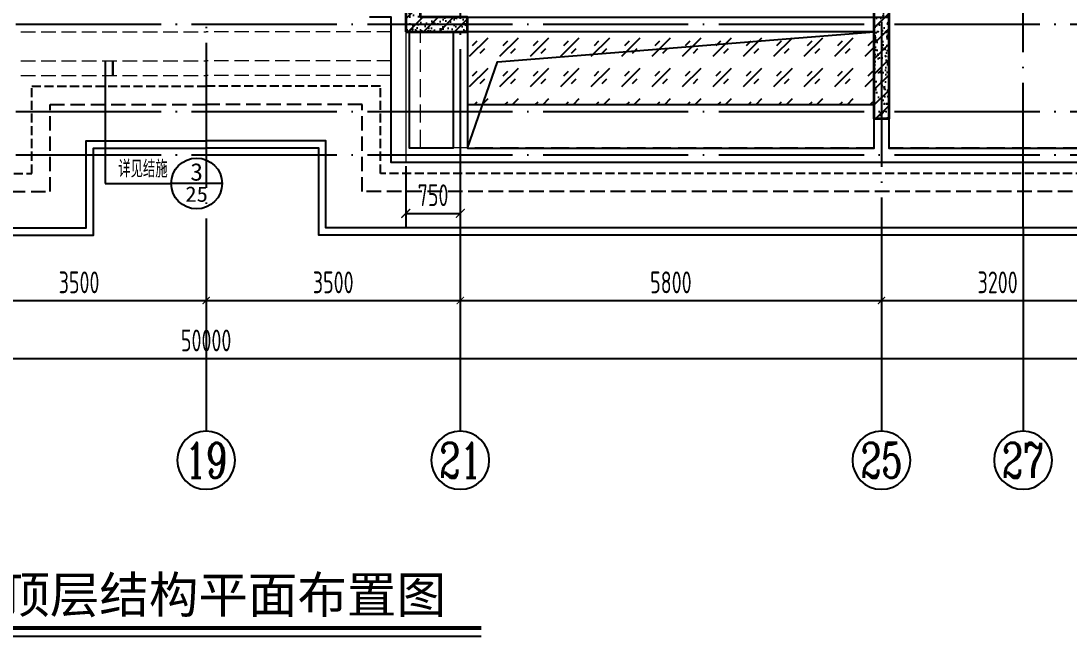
# Model space of a CAD drawing. Extents: x -1058961 to 23600, y -449123 to 2751847.
# Drawn here: x -310597 to -296164, y -400086 to -391615 of the extents above; entities that cross this region are included whole.
import ezdxf
from ezdxf.enums import TextEntityAlignment as Align

# ---------------------------------------------------------------- set-up
doc = ezdxf.new("R2010")
doc.units = 0
doc.header["$LTSCALE"] = 1000
for name, pattern in [('#P_--_20B1_001_t3$0$DASH', [0.35, 0.25, -0.1]), ('__DASH', [0.35, 0.25, -0.1]), ('DASH', [0.35, 0.25, -0.1]), ('DOTE', [2.42, 2, -0.2, 0.02, -0.2])]:
    doc.linetypes.add(name, pattern=pattern)
doc.layers.get('0').update_dxf_attribs({"linetype": 'CONTINUOUS'})
doc.layers.get('DEFPOINTS').update_dxf_attribs({"linetype": 'CONTINUOUS'})
for name, color, linetype in [('A-AXIS', 1, 'CONTINUOUS'), ('A-DOTE', 10, 'DOTE'), ('AXIS_NUM', 7, 'CONTINUOUS'), ('DIM_IDEN', 67, 'CONTINUOUS'), ('PUB_TEXT', 2, 'CONTINUOUS'), ('ROOF', 183, 'CONTINUOUS'), ('S-B板填充', 251, 'CONTINUOUS'), ('S-B板边线', 2, 'CONTINUOUS'), ('S-D洞口', 4, 'CONTINUOUS'), ('S-L主梁线', 4, 'DASH'), ('S-Q墙填充', 252, 'CONTINUOUS'), ('S-Q墙实线', 6, 'CONTINUOUS'), ('S-Q墙标注', 3, 'CONTINUOUS'), ('S-Y一般标注', 3, 'CONTINUOUS'), ('S-引出线', 40, 'CONTINUOUS'), ('S-文字', 7, 'CONTINUOUS'), ('看线', 251, 'CONTINUOUS')]:
    doc.layers.add(name, color=color, linetype=linetype)
doc.layers.add('平面-看线', color=45, linetype='CONTINUOUS', lineweight=15)
doc.styles.add('-宋体', font='', dxfattribs={"width": 0.7, "height": 300, "bigfont": '宋体.TTF'})
doc.styles.add('_TCH_AXIS', font='COMPLEX', dxfattribs={"bigfont": 'GBCBIG'})
doc.styles.add('_TCH_LABEL', font='simhei.ttf')
doc.styles.add('TSSD_Axis', font='complex.shx', dxfattribs={"width": 0.7, "bigfont": 'hztxt.shx'})
doc.styles.add('TSSD_DIMENSION', font='Tssdeng.shx', dxfattribs={"width": 0.7, "bigfont": 'tssdchn.shx'})
doc.styles.add('TSSD_REIN', font='tssdeng.shx', dxfattribs={"width": 0.7, "height": 300, "bigfont": 'tssdchn.shx'})
doc.styles.add('结构文字', font='zstxt.shx', dxfattribs={"width": 0.7, "bigfont": 'zshz.shx'})
doc.styles.get('-宋体').set_extended_font_data('SimSun')
doc.dimstyles.new('STRUCK', dxfattribs={"dimtxt": 400, "dimasz": 121, "dimexe": 200, "dimexo": 150, "dimgap": 115, "dimtad": 1, "dimdec": 0, "dimdsep": 46, "dimtxsty": '结构文字', "dimblk": 'ARCHTICK', "dimcen": 400, "dimclrd": 3, "dimclre": 3, "dimclrt": 7, "dimadec": 0, "dimazin": 0, "dimtfac": 1, "dimtdec": 0, "dimtix": 1, "dimtmove": 2, "dimatfit": 3, "dimldrblk": '_DIMX', "dimfxl": 0, "dimtolj": 1, "dimtzin": 0, "dimarcsym": 0})
doc.dimstyles.new('TSSD_100_100', dxfattribs={"dimtxt": 300, "dimasz": 100, "dimexe": 100, "dimexo": 250, "dimgap": 100, "dimtad": 1, "dimdec": 0, "dimzin": 0, "dimdsep": 46, "dimtxsty": 'TSSD_DIMENSION', "dimblk": 'ARCHTICK', "dimcen": 0, "dimdle": 100, "dimclrt": 7, "dimadec": 0, "dimazin": 0, "dimtfac": 1, "dimtdec": 0, "dimtix": 1, "dimtmove": 2, "dimatfit": 3, "dimldrblk": 'ARCHTICK', "dimfxl": 0, "dimtolj": 1, "dimtzin": 0, "dimarcsym": 0})
pattern_1 = [(50, (79242.38, 113232.59), (215.17805, -18.82564), [22.5, -247.5]), (355, (79242.38, 113232.6), (-41.6254, 225.6576), [18, -198]), (100.4514, (79260.31, 113231.02), (173.5528, 206.8319), [19.12206, -210.3426]), (46.1842, (79242.38, 113292.6), (320.1723, -49.6557), [33.75, -371.25]), (96.6356, (79269.06, 113288.45), (280.3988, 292.2354), [28.683, -315.5139]), (351.1842, (79242.38, 113292.6), (280.3986, 292.2356), [27, -297]), (21, (79272.38, 113277.59), (179.0721, -120.78567), [22.5, -247.5]), (326, (79272.38, 113277.6), (72.9946, 217.545), [18, -198]), (71.4514, (79287.3, 113267.52), (252.0668, 96.75915), [19.12206, -210.3426]), (37.5, (79242.38, 113232.59), (3.64796, 99.86816), [0, -195.6, 0, -201, 0, -198.75]), (7.5, (79242.38, 113232.59), (78.92086, 118.32351), [0, -114.6, 0, -191.1, 0, -75.75]), (327.5, (79175.48, 113232.59), (160.14673, -6.76646), [0, -75, 0, -234, 0, -310.5]), (317.5, (79145.48, 113232.59), (174.95585, 30.0315), [0, -97.5, 0, -155.4, 0, -220.5]), (45, (79242.38, 113232.59), (-106.066, 106.066), [])]

# ---------------------------------------------------------------- blocks, each defined once
blk = doc.blocks.new('_ArchTick')
at = {"color": 0, "linetype": 'ByBlock', "const_width": 0.15}
blk.add_lwpolyline([(-0.5, -0.5), (0.5, 0.5)], dxfattribs=at)
blk = doc.blocks.new('*D1102')
at = {"layer": 'DEFPOINTS', "color": 0}
for p in [(26100, 3600), (29600, 3600), (29600, 2600)]:
    blk.add_point(p, dxfattribs=at)
at = {"layer": 'S-Y一般标注', "color": 0, "lineweight": -2}
for p, q in [((26100, 3350), (26100, 2500)), ((29600, 3350), (29600, 2500)), ((26000, 2600), (29700, 2600))]:
    blk.add_line(p, q, dxfattribs=at)
at = {"layer": 'S-Y一般标注', "color": 0, "lineweight": -2, "xscale": 100, "yscale": 100, "zscale": 100, "rotation": 180}
blk.add_blockref('_ArchTick', (26100, 2600), dxfattribs=at)
at = {"layer": 'S-Y一般标注', "color": 0, "lineweight": -2, "xscale": 100, "yscale": 100, "zscale": 100}
blk.add_blockref('_ArchTick', (29600, 2600), dxfattribs=at)
at = {"layer": 'S-Y一般标注', "color": 7, "insert": (27850, 2850), "char_height": 300, "attachment_point": 5, "style": 'TSSD_DIMENSION'}
blk.add_mtext('\\A1;3500', dxfattribs=at)
blk = doc.blocks.new('ts_axno')
at = {"color": 0, "linetype": 'ByBlock', "lineweight": -2}
blk.add_circle((0, 0), 0.5, dxfattribs=at)
at = {"color": 0, "linetype": 'ByBlock', "lineweight": -2, "style": 'TSSD_Axis', "width": 0.7}
blk.add_attdef('A', text='', height=0.6, dxfattribs=at).set_placement((0, 0), align=Align.MIDDLE_CENTER)
blk = doc.blocks.new('*D1103')
at = {"layer": 'DEFPOINTS', "color": 0}
for p in [(33100, 3600), (38900, 3600), (38900, 2600)]:
    blk.add_point(p, dxfattribs=at)
at = {"layer": 'S-Y一般标注', "color": 0, "lineweight": -2}
for p, q in [((33100, 3350), (33100, 2500)), ((38900, 3350), (38900, 2500)), ((33000, 2600), (39000, 2600))]:
    blk.add_line(p, q, dxfattribs=at)
at = {"layer": 'S-Y一般标注', "color": 0, "lineweight": -2, "xscale": 100, "yscale": 100, "zscale": 100, "rotation": 180}
blk.add_blockref('_ArchTick', (33100, 2600), dxfattribs=at)
at = {"layer": 'S-Y一般标注', "color": 0, "lineweight": -2, "xscale": 100, "yscale": 100, "zscale": 100}
blk.add_blockref('_ArchTick', (38900, 2600), dxfattribs=at)
at = {"layer": 'S-Y一般标注', "color": 7, "insert": (36000, 2850), "char_height": 300, "attachment_point": 5, "style": 'TSSD_DIMENSION'}
blk.add_mtext('\\A1;5800', dxfattribs=at)
blk = doc.blocks.new('*D1107')
at = {"layer": 'DEFPOINTS', "color": 0}
for p in [(4600, 3600), (54600, 3600), (54600, 1800)]:
    blk.add_point(p, dxfattribs=at)
at = {"layer": 'S-Y一般标注', "color": 0, "lineweight": -2}
for p, q in [((4600, 3350), (4600, 1700)), ((54600, 3350), (54600, 1700)), ((4500, 1800), (54700, 1800))]:
    blk.add_line(p, q, dxfattribs=at)
at = {"layer": 'S-Y一般标注', "color": 0, "lineweight": -2, "xscale": 100, "yscale": 100, "zscale": 100, "rotation": 180}
blk.add_blockref('_ArchTick', (4600, 1800), dxfattribs=at)
at = {"layer": 'S-Y一般标注', "color": 0, "lineweight": -2, "xscale": 100, "yscale": 100, "zscale": 100}
blk.add_blockref('_ArchTick', (54600, 1800), dxfattribs=at)
at = {"layer": 'S-Y一般标注', "color": 7, "insert": (29600, 2050), "char_height": 300, "attachment_point": 5, "style": 'TSSD_DIMENSION'}
blk.add_mtext('\\A1;50000', dxfattribs=at)
blk = doc.blocks.new('*D1110')
at = {"layer": 'DEFPOINTS', "color": 0}
for p in [(29600, 3600), (33100, 3600), (33100, 2600)]:
    blk.add_point(p, dxfattribs=at)
at = {"layer": 'S-Y一般标注', "color": 0, "lineweight": -2}
for p, q in [((29600, 3350), (29600, 2500)), ((33100, 3350), (33100, 2500)), ((29500, 2600), (33200, 2600))]:
    blk.add_line(p, q, dxfattribs=at)
at = {"layer": 'S-Y一般标注', "color": 0, "lineweight": -2, "xscale": 100, "yscale": 100, "zscale": 100, "rotation": 180}
blk.add_blockref('_ArchTick', (29600, 2600), dxfattribs=at)
at = {"layer": 'S-Y一般标注', "color": 0, "lineweight": -2, "xscale": 100, "yscale": 100, "zscale": 100}
blk.add_blockref('_ArchTick', (33100, 2600), dxfattribs=at)
at = {"layer": 'S-Y一般标注', "color": 7, "insert": (31350, 2850), "char_height": 300, "attachment_point": 5, "style": 'TSSD_DIMENSION'}
blk.add_mtext('\\A1;3500', dxfattribs=at)
blk = doc.blocks.new('*D1111')
at = {"layer": 'DEFPOINTS', "color": 0}
for p in [(38900, 3600), (42100, 3600), (42100, 2600)]:
    blk.add_point(p, dxfattribs=at)
at = {"layer": 'S-Y一般标注', "color": 0, "lineweight": -2}
for p, q in [((38900, 3350), (38900, 2500)), ((42100, 3350), (42100, 2500)), ((38800, 2600), (42200, 2600))]:
    blk.add_line(p, q, dxfattribs=at)
at = {"layer": 'S-Y一般标注', "color": 0, "lineweight": -2, "xscale": 100, "yscale": 100, "zscale": 100, "rotation": 180}
blk.add_blockref('_ArchTick', (38900, 2600), dxfattribs=at)
at = {"layer": 'S-Y一般标注', "color": 0, "lineweight": -2, "xscale": 100, "yscale": 100, "zscale": 100}
blk.add_blockref('_ArchTick', (42100, 2600), dxfattribs=at)
at = {"layer": 'S-Y一般标注', "color": 7, "insert": (40500, 2850), "char_height": 300, "attachment_point": 5, "style": 'TSSD_DIMENSION'}
blk.add_mtext('\\A1;3200', dxfattribs=at)
blk = doc.blocks.new('20210731.05472099')
at = {"layer": 'ROOF', "ltscale": 0.8}
for points in [[(38050, 12100), (38050, 13550), (33850, 13550), (33850, 12100), (34650, 12100), (34650, 9500), (32650, 9500), (32650, 10100), (28250, 10100), (28250, 7300), (26400, 7300), (26400, 3000), (32850, 3000), (32850, 1200), (39050, 1200), (39050, 3000), (44850, 3000), (44850, 7300), (43650, 7300), (43650, 10100), (42050, 10100), (42050, 7300), (37300, 7300)], [(1850, 8500), (0, 8500), (0, 4000), (0, 4000), (0, 0), (21900, 0), (21900, 1200), (23450, 1200)], [(3050, 8400), (100, 8400), (100, 100), (21800, 100), (21800, 1300), (23450, 1300)], [(45050, 8500), (46900, 8500), (46900, 4000), (46900, 4000), (46900, 0), (25000, 0), (25000, 1200), (23450, 1200)], [(43850, 8400), (46800, 8400), (46800, 100), (25100, 100), (25100, 1300), (23450, 1300)], [(45050, 1000), (26000, 1000), (26000, 3000), (25700, 3000)]]:
    blk.add_lwpolyline(points, dxfattribs=at)
at = {"layer": 'ROOF', "linetype": '__DASH', "ltscale": 0.8}
for points in [[(3050, 7900), (600, 7900), (600, 600), (21300, 600), (21300, 1800), (23450, 1800)], [(43850, 7900), (46300, 7900), (46300, 600), (25600, 600), (25600, 1800), (23450, 1800)]]:
    blk.add_lwpolyline(points, dxfattribs=at)
at = {"layer": 'ROOF', "ltscale": 0.8}
for points in [[(26250, 2800), (26850, 2800), (26850, 1200), (26250, 1200)], [(32650, 1200), (32650, 2800), (27050, 2800), (27050, 1200)]]:
    blk.add_lwpolyline(points, close=True, dxfattribs=at)
at = {"layer": '平面-看线', "linetype": 'DASH', "ltscale": 0.8}
for p, q in [((20900, 2800), (23450, 2800)), ((26000, 2800), (23450, 2800)), ((20900, 2400), (23450, 2400)), ((26000, 2400), (23450, 2400)), ((20900, 2200), (23450, 2200)), ((26000, 2200), (23450, 2200))]:
    blk.add_line(p, q, dxfattribs=at)
at = {"layer": '看线', "color": 202, "linetype": '#P_--_20B1_001_t3$0$DASH', "ltscale": 0.5}
for points in [[(1850, 3150), (850, 3150), (850, 850), (21050, 850), (21050, 2050), (23450, 2050)], [(45050, 3150), (46050, 3150), (46050, 850), (25850, 850), (25850, 2050), (23450, 2050)]]:
    blk.add_lwpolyline(points, dxfattribs=at)
blk = doc.blocks.new('20210807.15294921')
at = {"layer": 'S-Q墙填充'}
h = blk.add_hatch(dxfattribs=at)
h.set_pattern_fill('ARMORED', color=252, scale=30, style=0)
h.set_pattern_definition(pattern_1)
h.paths.add_polyline_path([(86066, 58640), (86916, 58640), (86916, 58840), (86266, 58840), (86266, 59240), (86066, 59240)])
h = blk.add_hatch(dxfattribs=at)
h.set_pattern_fill('ARMORED', color=252, scale=30, style=0)
h.set_pattern_definition(pattern_1)
edge = h.paths.add_edge_path()
edge.add_line((92716, 59090), (92716, 57440))
edge.add_line((92716, 57440), (92516, 57440))
edge.add_line((92516, 57440), (92516, 59090))
at = {"layer": 'S-L主梁线', "linetype": 'ByBlock', "lineweight": 18}
for p, q in [((86066, 58640), (86066, 58140)), ((86066, 58140), (86066, 56840)), ((86066, 56840), (92616, 56840)), ((92616, 56840), (95816, 56840))]:
    blk.add_line(p, q, dxfattribs=at)
at = {"layer": 'S-L主梁线', "linetype": '__DASH', "lineweight": 18}
for p, q in [((86266, 58140), (86266, 58640)), ((86716, 58640), (86716, 57040)), ((86916, 58640), (92516, 58640)), ((86916, 57040), (86916, 58640)), ((86266, 57040), (86266, 58140)), ((92516, 57440), (92516, 57040)), ((92716, 57040), (92716, 57440)), ((92516, 57040), (86266, 57040)), ((95716, 57040), (92716, 57040))]:
    blk.add_line(p, q, dxfattribs=at)
at = {"layer": 'S-Q墙实线', "lineweight": 35}
blk.add_lwpolyline([(86066, 58640), (86916, 58640), (86916, 58840), (86266, 58840), (86266, 59240), (86066, 59240)], close=True, dxfattribs=at)
for points in [[(92516, 58740), (92516, 59090), (92716, 59090), (92716, 58740)], [(92716, 58740), (92716, 57440), (92516, 57440), (92516, 58740)]]:
    blk.add_lwpolyline(points, dxfattribs=at)
blk = doc.blocks.new('*D2866')
at = {"layer": 'DEFPOINTS', "color": 0}
for p in [(-305297, -393465), (-304547, -393465), (-304547, -394265)]:
    blk.add_point(p, dxfattribs=at)
at = {"layer": 'S-Q墙标注', "color": 3, "lineweight": -2}
for p, q in [((-305297, -393615), (-305297, -394465)), ((-304547, -393615), (-304547, -394465)), ((-305297, -394265), (-304547, -394265))]:
    blk.add_line(p, q, dxfattribs=at)
at = {"layer": 'S-Q墙标注', "color": 3, "lineweight": -2, "xscale": 121, "yscale": 121, "zscale": 121, "rotation": 180}
blk.add_blockref('_ArchTick', (-305297, -394265), dxfattribs=at)
at = {"layer": 'S-Q墙标注', "color": 3, "lineweight": -2, "xscale": 121, "yscale": 121, "zscale": 121}
blk.add_blockref('_ArchTick', (-304547, -394265), dxfattribs=at)
at = {"layer": 'S-Q墙标注', "color": 7, "insert": (-304922, -394015), "char_height": 300, "attachment_point": 5, "style": 'TSSD_REIN'}
blk.add_mtext('\\A1;750', dxfattribs=at)
blk = doc.blocks.new('_DIMX')
blk.add_line((-150, 0), (150, 0))
at = {"const_width": 50}
blk.add_lwpolyline([(-70, -70), (70, 70)], dxfattribs=at)
blk = doc.blocks.new('20210811.10013268')
at = {"layer": 'DIM_IDEN'}
for p, q in [((23663, 3805), (23663, 2116)), ((23663, 2116), (24572, 2116)), ((25272, 2116), (24572, 2116))]:
    blk.add_line(p, q, dxfattribs=at)
at = {"layer": 'DIM_IDEN', "const_width": 35}
blk.add_lwpolyline([(23768, 3805), (23768, 3605)], dxfattribs=at)
at = {"layer": 'DIM_IDEN'}
blk.add_circle((24922, 2116), 350, dxfattribs=at)
at = {"layer": 'PUB_TEXT', "style": '_TCH_AXIS'}
blk.add_text('详见结施', height=236.3, dxfattribs=at).set_placement((23843, 2199))
at = {"layer": 'PUB_TEXT', "style": '_TCH_LABEL'}
for s, height, width, p, p2 in [('3', 242, 1.00565, (24835, 2155), (25010, 2155)), ('25', 211.6, 1.022989, (24766, 1864), (25078, 1864))]:
    blk.add_text(s, height=height, dxfattribs=dict(at, width=width)).set_placement(p, p2, align=Align.FIT)
blk = doc.blocks.new('20210726.16395156')
at = {"layer": 'A-AXIS'}
for p, q in [((29600, 3600), (29600, 800)), ((33100, 3600), (33100, 800)), ((38900, 3600.1), (38900, 800.1)), ((40850, 3600.2), (40850, 800.2))]:
    blk.add_line(p, q, dxfattribs=at)
at = {"layer": 'A-DOTE'}
for p, q in [((29600, 18249.9), (29600, 3600)), ((38900.2, 13700), (38900, 3600)), ((40850, 3600.2), (40850, 11500)), ((33100, 10900), (33100, 3600)), ((55600, 6400), (3600, 6400)), ((55600, 5200), (3600, 5200)), ((55600, 4600), (3600, 4600))]:
    blk.add_line(p, q, dxfattribs=at)
at = {"layer": 'A-AXIS'}
ref = blk.add_blockref('ts_axno', (29600, 400), dxfattribs=dict(at, xscale=-800, yscale=800, zscale=800, rotation=180))
ref.add_attrib('13', '19', dxfattribs={"layer": 'AXIS_NUM', "height": 480, "style": 'TSSD_Axis', "width": 0.7}).set_placement((29600, 400), align=Align.MIDDLE_CENTER)
ref = blk.add_blockref('ts_axno', (33100, 400), dxfattribs=dict(at, xscale=-800, yscale=800, zscale=800, rotation=180))
ref.add_attrib('13', '21', dxfattribs={"layer": 'AXIS_NUM', "height": 480, "style": 'TSSD_Axis', "width": 0.7}).set_placement((33100, 400), align=Align.MIDDLE_CENTER)
ref = blk.add_blockref('ts_axno', (38900, 400.1), dxfattribs=dict(at, xscale=-800, yscale=800, zscale=800, rotation=180))
ref.add_attrib('17', '25', dxfattribs={"layer": 'AXIS_NUM', "height": 480, "style": 'TSSD_Axis', "width": 0.7}).set_placement((38900, 400.1), align=Align.MIDDLE_CENTER)
ref = blk.add_blockref('ts_axno', (40850, 400.2), dxfattribs=dict(at, xscale=-800, yscale=800, zscale=800, rotation=180))
ref.add_attrib('5', '27', dxfattribs={"layer": 'AXIS_NUM', "height": 480, "style": 'TSSD_Axis', "width": 0.7}).set_placement((40850, 400.2), align=Align.MIDDLE_CENTER)
at = {"layer": 'S-Y一般标注'}
for base, p1, p2, picture, middle in [((54600, 1800), (4600, 3600), (54600, 3600), '*D1107', (29600, 2050)), ((29600, 2600), (26100, 3600), (29600, 3600), '*D1102', (27850, 2850)), ((33100, 2600), (29600, 3600), (33100, 3600), '*D1110', (31350, 2850)), ((38900, 2600.1), (33100, 3600), (38900, 3600.1), '*D1103', (36000, 2850.1)), ((42100, 2600.1), (38900, 3600.1), (42100, 3600.1), '*D1111', (40500, 2850.1))]:
    dim = blk.add_linear_dim(base=base, p1=p1, p2=p2, dimstyle='TSSD_100_100', dxfattribs=at)
    dim.commit()
    dim.dimension.update_dxf_attribs({"geometry": picture, "text_midpoint": middle})

msp = doc.modelspace()

# ---------------------------------------------------------------- hatches: boundary and pattern name
at = {"layer": 'S-B板填充'}
h = msp.add_hatch(dxfattribs=at)
h.set_pattern_fill('GLASS', color=252, scale=30, style=0)
h.set_pattern_definition([(45, (-133426.52, -358573.04), (3e-14, 419.1008), [360, -232.698]), (45, (-133278.03, -358530.6), (3e-14, 419.1008), [90, -502.698]), (45, (-133384.1, -358424.55), (3e-14, 419.1008), [90, -502.698])])
h.paths.add_polyline_path([(-304446.87, -391765.19), (-298846.82, -391765.19), (-298846.82, -392765.31), (-304446.87, -392765.31)])

# ---------------------------------------------------------------- linework, layer by layer
at = {"layer": 'S-B板边线'}
msp.add_lwpolyline([(-304446.84, -392765.31), (-298846.84, -392765.31)], dxfattribs=at)
at = {"layer": 'S-D洞口', "color": 5}
msp.add_lwpolyline([(-304446.84, -393365.02), (-298846.78, -393365.02), (-298846.78, -391765.19), (-304446.84, -391765.19), (-304446.84, -393365.02), (-304032.06, -392179.97), (-298846.78, -391765.19)], dxfattribs=at)
at = {"layer": 'S-引出线', "color": 3, "const_width": 56}
msp.add_lwpolyline([(-311835.43, -399974.1), (-304258.25, -399974.1)], dxfattribs=at)
at = {"layer": 'S-引出线', "color": 3}
msp.add_lwpolyline([(-311835.43, -400086.1), (-304258.25, -400086.1)], dxfattribs=at)

# ---------------------------------------------------------------- block references
at = {"layer": 'A-DOTE'}
msp.add_blockref('20210726.16395156', (-337646.84, -398065.24), dxfattribs=at)
at = {"layer": 'PUB_TEXT'}
msp.add_blockref('20210811.10013268', (-333099.88, -395969.82), dxfattribs=at)
at = {"layer": 'ROOF'}
msp.add_blockref('20210731.05472099', (-331496.84, -394565.19), dxfattribs=at)
at = {"layer": 'S-Q墙填充'}
msp.add_blockref('20210807.15294921', (-391362.49, -450404.74), dxfattribs=at)

# ---------------------------------------------------------------- texts
at = {"layer": 'S-文字', "style": '-宋体'}
msp.add_text('屋顶层结构平面布置图', height=500, dxfattribs=at).set_placement((-311562.95, -399767.59))

# ---------------------------------------------------------------- dimensions: what is measured, and where the dimension line sits
at = {"layer": 'S-Q墙标注'}
dim = msp.add_linear_dim(base=(-304546.84, -394265.19), p1=(-305296.86, -393465.19), p2=(-304546.84, -393465.19), dimstyle='STRUCK', override={"dimtxt": 300, "dimgap": 100, "dimtxsty": 'TSSD_REIN'}, dxfattribs=at)
dim.commit()
dim.dimension.update_dxf_attribs({"geometry": '*D2866', "text_midpoint": (-304921.85, -394015.19)})

doc.saveas('drawing.dxf')
